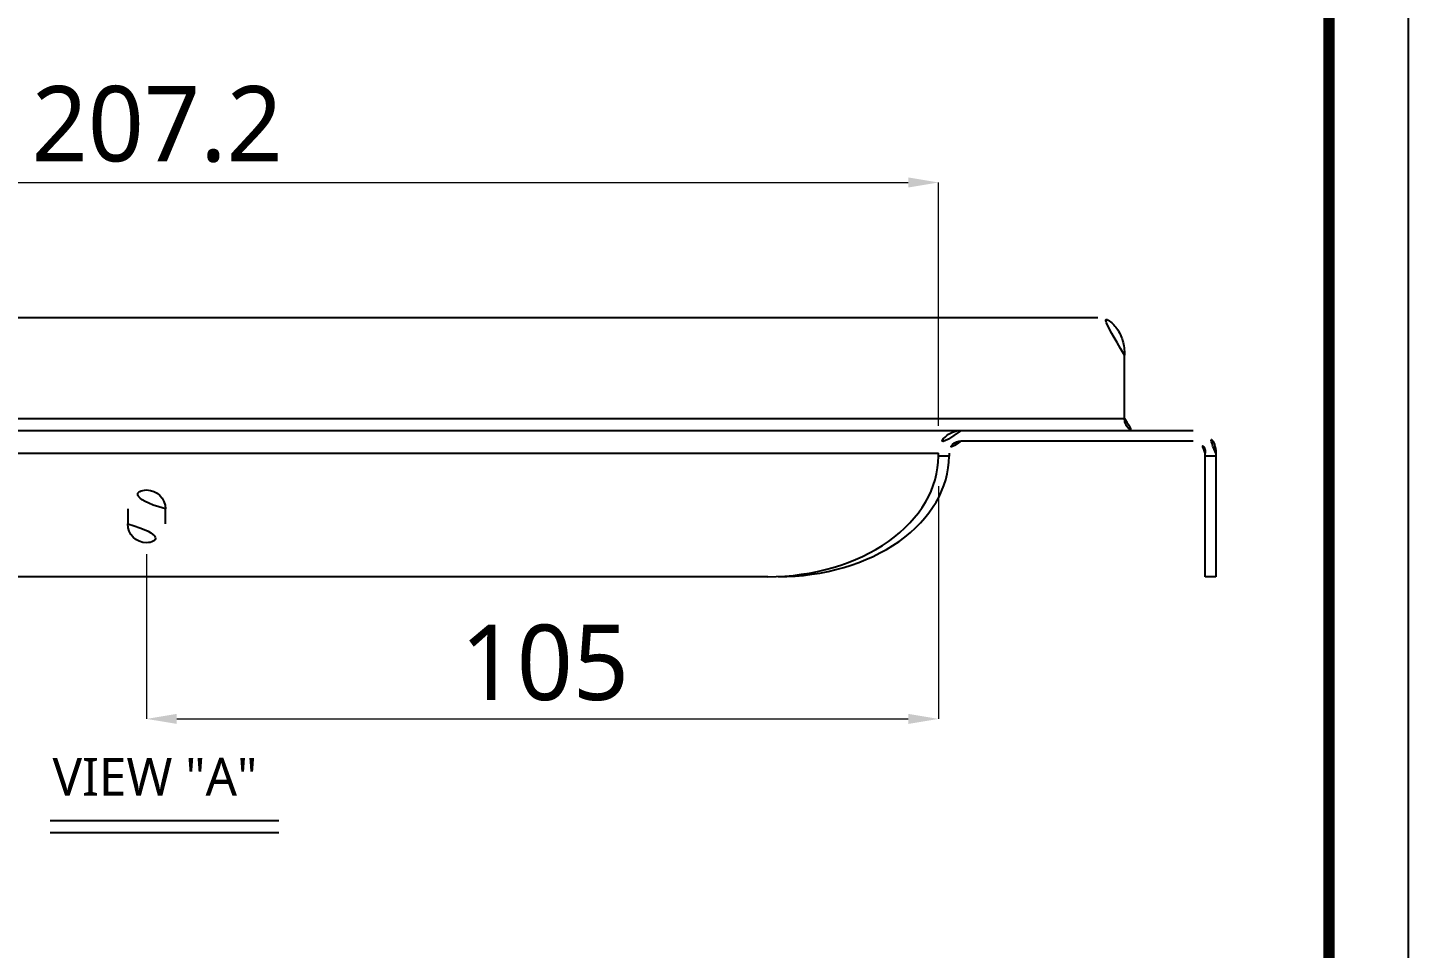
# Model space of a CAD drawing. Extents: x 16296681342 to 16296681993, y -37409617900 to -37409617423.
# Drawn here: x 16296681810.4 to 16296681993.4, y -37409617667.4 to -37409617545.3 of the extents above; entities that cross this region are included whole.
import ezdxf

# ---------------------------------------------------------------- set-up
doc = ezdxf.new("R2010")
doc.units = 0
doc.header["$LTSCALE"] = 10
doc.header["$MEASUREMENT"] = 0
doc.header["$PDMODE"] = 3
doc.header["$PDSIZE"] = -10
doc.layers.get('0').update_dxf_attribs({"linetype": 'CONTINUOUS'})
doc.layers.get('DEFPOINTS').update_dxf_attribs({"linetype": 'CONTINUOUS'})
doc.layers.add('BODY', color=7, linetype='CONTINUOUS')
doc.layers.add('BSA-002\\M+5C8FD\\M+5BDC7\\M+5B0E5_DXF_CONTINUOUS_LINE', color=7, linetype='CONTINUOUS')
doc.styles.add('Daelim Dimension', font='NanumGothic.ttf')
doc.dimstyles.new('DEFAULT', dxfattribs={"dimscale": 2, "dimtxt": 2, "dimasz": 2, "dimexe": 0, "dimexo": 2, "dimgap": 1, "dimtad": 1, "dimdec": 1, "dimzin": 9, "dimdsep": 46, "dimtxsty": 'Daelim Dimension', "dimcen": 0.5, "dimclrd": 252, "dimclre": 252, "dimclrt": 3, "dimadec": 1, "dimazin": 0, "dimtfac": 1, "dimtdec": 1, "dimtix": 1, "dimtmove": 0, "dimatfit": 3, "dimfxl": 0, "dimtolj": 1, "dimtzin": 1, "dimlwd": 9, "dimlwe": 9, "dimarcsym": 0})

# ---------------------------------------------------------------- blocks, each defined once
blk = doc.blocks.new('*D81')
at = {"layer": 'BODY', "color": 5, "lineweight": 9, "ltscale": 0.7}
for p, q in [((16296681723.95178, -37409617598.12584), (16296681723.95178, -37409617565.83433)), ((16296681727.95178, -37409617565.83433), (16296681927.13407, -37409617565.83433)), ((16296681931.13407, -37409617598.12584), (16296681931.13407, -37409617565.83433))]:
    blk.add_line(p, q, dxfattribs=at)
at = {"layer": 'BODY', "color": 5, "ltscale": 0.7}
for points in [[(16296681727.95178, -37409617565.16766), (16296681727.95178, -37409617566.50099), (16296681723.95178, -37409617565.83433)], [(16296681927.13407, -37409617565.16766), (16296681927.13407, -37409617566.50099), (16296681931.13407, -37409617565.83433)]]:
    blk.add_solid(points, dxfattribs=at)
at = {"layer": 'DEFPOINTS', "color": 0, "ltscale": 0.7}
for p in [(16296681931.13407, -37409617565.83433), (16296681723.95178, -37409617602.12584), (16296681931.13407, -37409617602.12584)]:
    blk.add_point(p, dxfattribs=at)
at = {"layer": 'BODY', "color": 7, "lineweight": 5, "ltscale": 0.7, "insert": (16296681827.54292, -37409617558.13332), "char_height": 10, "attachment_point": 5, "style": 'Daelim Dimension'}
blk.add_mtext('\\A1;207.2', dxfattribs=at)
blk = doc.blocks.new('*D82')
at = {"layer": 'BODY', "color": 5, "lineweight": 9, "ltscale": 0.7}
for p, q in [((16296681931.134069, -37409617606.125839), (16296681931.134069, -37409617636.992447)), ((16296681826.134069, -37409617615.125839), (16296681826.134069, -37409617636.992447)), ((16296681830.134069, -37409617636.992447), (16296681927.134069, -37409617636.992447))]:
    blk.add_line(p, q, dxfattribs=at)
at = {"layer": 'BODY', "color": 5, "ltscale": 0.7}
for points in [[(16296681830.134069, -37409617636.32579), (16296681830.134069, -37409617637.659119), (16296681826.134069, -37409617636.992447)], [(16296681927.134069, -37409617636.32579), (16296681927.134069, -37409617637.659119), (16296681931.134069, -37409617636.992447)]]:
    blk.add_solid(points, dxfattribs=at)
at = {"layer": 'DEFPOINTS', "color": 0, "ltscale": 0.7}
for p in [(16296681931.134069, -37409617602.125839), (16296681826.134069, -37409617611.125839), (16296681931.134069, -37409617636.992447)]:
    blk.add_point(p, dxfattribs=at)
at = {"layer": 'BODY', "color": 7, "lineweight": 5, "ltscale": 0.7, "insert": (16296681878.93714, -37409617629.563271), "char_height": 10, "attachment_point": 5, "style": 'Daelim Dimension'}
blk.add_mtext('\\A1;105', dxfattribs=at)

msp = doc.modelspace()

# ---------------------------------------------------------------- linework, layer by layer
at = {"color": 5, "ltscale": 40}
for p, q in [((16296681813.35951, -37409617650.4692), (16296681843.66519, -37409617650.4692)), ((16296681813.35951, -37409617652.065323), (16296681843.66519, -37409617652.065323))]:
    msp.add_line(p, q, dxfattribs=at)
at = {"ltscale": 0.5}
msp.add_lwpolyline([(16296681342.439421, -37409617900.150017), (16296681993.439421, -37409617900.150017), (16296681993.439421, -37409617423.150017), (16296681342.439421, -37409617423.150017)], close=True, dxfattribs=at)
at = {"color": 5, "linetype": 'ByBlock', "lineweight": 200, "const_width": 1.5}
msp.add_lwpolyline([(16296681352.907619, -37409617879.725304), (16296681982.907619, -37409617879.725304), (16296681982.907619, -37409617434.225304), (16296681352.907619, -37409617434.225304)], close=True, dxfattribs=at)
at = {"layer": 'BSA-002\\M+5C8FD\\M+5BDC7\\M+5B0E5_DXF_CONTINUOUS_LINE', "color": 7, "linetype": 'Continuous'}
for p, q in [((16296681714.40584, -37409617583.725838), (16296681952.27656, -37409617583.725838)), ((16296681955.81209, -37409617597.125839), (16296681955.81209, -37409617588.725838)), ((16296681712.991631, -37409617598.725838), (16296681964.90362, -37409617598.725838)), ((16296681934.134069, -37409617600.125839), (16296681964.90362, -37409617600.125839)), ((16296681931.134069, -37409617602.125839), (16296681931.134069, -37409617601.725838)), ((16296681932.534069, -37409617601.725838), (16296681932.534069, -37409617602.125839)), ((16296681966.50362, -37409617618.125839), (16296681966.50362, -37409617601.725838)), ((16296681967.90362, -37409617601.725838), (16296681967.90362, -37409617618.125839)), ((16296681823.634069, -37409617609.125839), (16296681823.634069, -37409617611.125839)), ((16296681828.634069, -37409617611.125839), (16296681828.634069, -37409617609.125839)), ((16296681908.506651, -37409617618.125839), (16296681746.579201, -37409617618.125839)), ((16296681967.90362, -37409617618.125839), (16296681966.50362, -37409617618.125839))]:
    msp.add_line(p, q, dxfattribs=at)
at = {"layer": 'BSA-002\\M+5C8FD\\M+5BDC7\\M+5B0E5_DXF_CONTINUOUS_LINE', "color": 9, "linetype": 'Continuous'}
for p, q in [((16296681711.86025, -37409617597.125839), (16296681955.81209, -37409617597.125839)), ((16296681723.95178, -37409617601.725838), (16296681931.134069, -37409617601.725838)), ((16296681932.534069, -37409617602.125839), (16296681931.134069, -37409617602.125839)), ((16296681967.90362, -37409617602.125839), (16296681966.50362, -37409617602.125839))]:
    msp.add_line(p, q, dxfattribs=at)
at = {"layer": 'BSA-002\\M+5C8FD\\M+5BDC7\\M+5B0E5_DXF_CONTINUOUS_LINE', "color": 7, "linetype": 'Continuous'}
for centre, radius, start, end in [((16296681964.90362, -37409617601.725838), 3, 0, 90), ((16296681964.90362, -37409617601.725838), 1.6, 0, 90), ((16296681826.134069, -37409617609.125839), 2.5, 0, 180), ((16296681826.134069, -37409617611.125839), 2.5, 180, 0)]:
    msp.add_arc(centre, radius, start, end, dxfattribs=at)
for centre, major_axis, ratio, start_param, end_param in [((16296681934.134069, -37409617601.725838), (3, 0), 1, 1.5707963268, 3.1415926536), ((16296681934.134069, -37409617601.725838), (1.6, 0), 1, 1.5707963268, 3.1415926536), ((16296681908.506651, -37409617602.125839), (-22.627417, 0), 0.7071067812, 1.5707963268, 3.1415926536), ((16296681909.906651, -37409617602.125839), (22.627417, 0), 0.7071067812, -1.5707963268, 0)]:
    msp.add_ellipse(centre, major_axis=major_axis, ratio=ratio, start_param=start_param, end_param=end_param, dxfattribs=at)
for points, knots in [([(16296681955.81209, -37409617588.725838), (16296681955.81209, -37409617588.081711), (16296681955.643681, -37409617586.831787), (16296681954.903749, -37409617585.195213), (16296681953.75141, -37409617584.030128), (16296681952.7451, -37409617583.725838), (16296681952.27656, -37409617583.725838)], [0, 0, 0, 0, 0.2879904701, 0.5553442566, 0.7905170666, 1, 1, 1, 1]), ([(16296681955.81209, -37409617597.125839), (16296681955.81209, -37409617597.331947), (16296681955.86598, -37409617597.731918), (16296681956.10276, -37409617598.255638), (16296681956.471519, -37409617598.628479), (16296681956.793539, -37409617598.725838), (16296681956.94347, -37409617598.725838)], [0, 0, 0, 0, 0.2879697432, 0.5553440702, 0.7905331502, 1, 1, 1, 1])]:
    msp.add_open_spline(points, degree=3, knots=knots, dxfattribs=at)

# ---------------------------------------------------------------- texts
at = {"insert": (16296681813.66218, -37409617642.157852), "char_height": 5.0360008, "width": 80.93992813, "attachment_point": 1, "style": 'Daelim Dimension'}
msp.add_mtext('VIEW "A"', dxfattribs=at)

# ---------------------------------------------------------------- dimensions: what is measured, and where the dimension line sits
at = {"layer": 'BODY', "lineweight": 5, "ltscale": 0.7}
for base, p1, picture, middle in [((16296681931.134069, -37409617565.834328), (16296681723.95178, -37409617602.125839), '*D81', (16296681827.542919, -37409617565.834328)), ((16296681931.134069, -37409617636.992447), (16296681826.134069, -37409617611.125839), '*D82', (16296681878.93714, -37409617636.992447))]:
    dim = msp.add_linear_dim(base=base, p1=p1, p2=(16296681931.134069, -37409617602.125839), dimstyle='DEFAULT', override={"dimtxt": 5, "dimclrd": 5, "dimclre": 5, "dimclrt": 7}, dxfattribs=at)
    dim.commit()
    dim.dimension.update_dxf_attribs({"geometry": picture, "text_midpoint": middle, "dimtype": 160})

doc.saveas('drawing.dxf')
